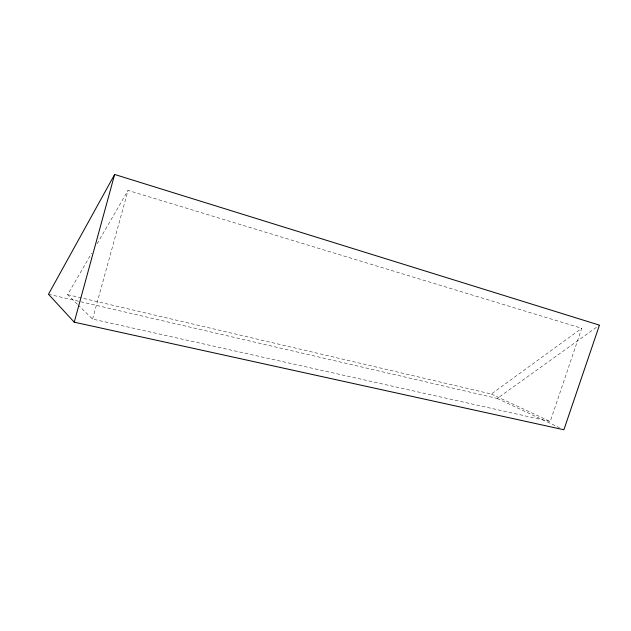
<?xml version="1.0" encoding="UTF-8"?>
<svg xmlns="http://www.w3.org/2000/svg" width="631" height="631" viewBox="0 0 631 631"><rect width="100%" height="100%" fill="white"/><g stroke="black" fill="none" stroke-linecap="round" stroke-linejoin="round"><path stroke-width="0.47" stroke-dasharray="3.15 2.37" d="M92.568 319.089L128.046 190.42L581.727 328.294L550.224 421.516L92.568 319.089L78.007 304.844M77.313 304.166L67.604 294.669L91.684 253.134M97.087 243.811L128.046 190.42M67.604 294.669L491.352 394.028L581.727 328.294M48.477 294.251L497.228 398.453L599.45 325.154M491.352 394.028L550.224 421.516M497.228 398.453L559.445 427.676"/><path stroke-width="0.95" d="M74.237 322.173L114.637 174.471L599.45 325.154L563.885 429.758L74.237 322.173L48.477 294.251L114.637 174.471"/></g></svg>
